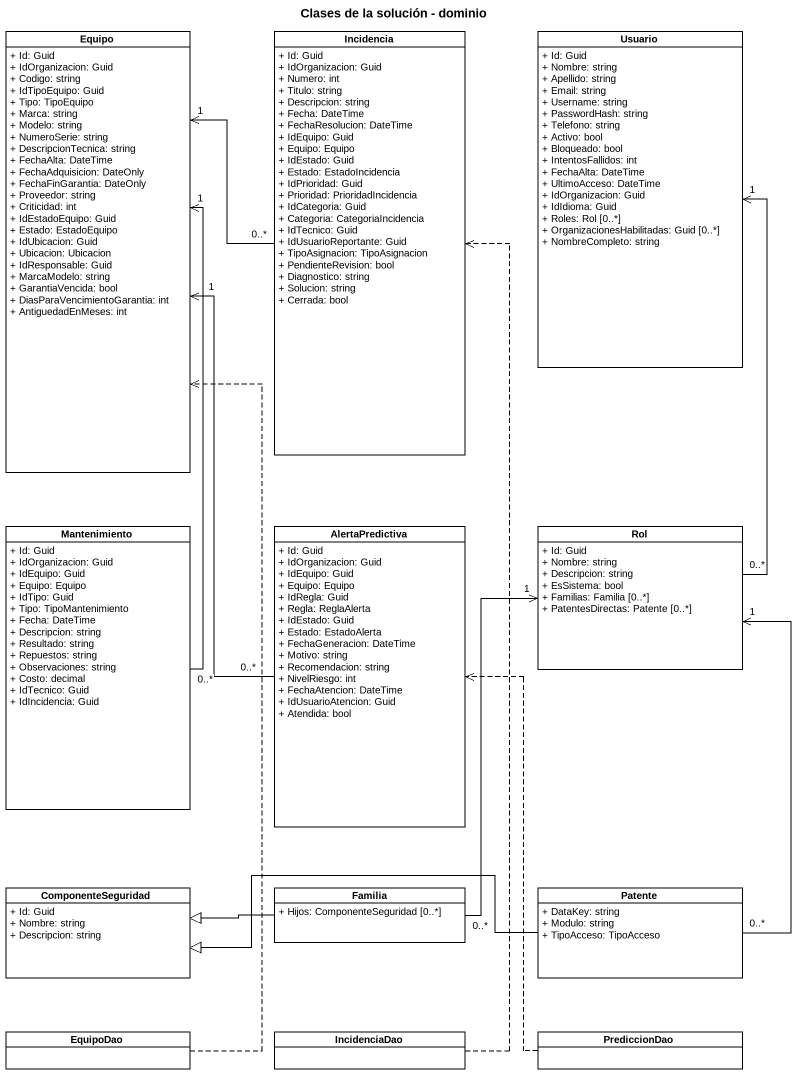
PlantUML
@startuml
title Clases de la solución - dominio
hide circle
hide empty members
skinparam classAttributeIconSize 0
class Equipo {
  + Id: Guid
  + IdOrganizacion: Guid
  + Codigo: string
  + IdTipoEquipo: Guid
  + Tipo: TipoEquipo
  + Marca: string
  + Modelo: string
  + NumeroSerie: string
  + DescripcionTecnica: string
  + FechaAlta: DateTime
  + FechaAdquisicion: DateOnly
  + FechaFinGarantia: DateOnly
  + Proveedor: string
  + Criticidad: int
  + IdEstadoEquipo: Guid
  + Estado: EstadoEquipo
  + IdUbicacion: Guid
  + Ubicacion: Ubicacion
  + IdResponsable: Guid
  + MarcaModelo: string
  + GarantiaVencida: bool
  + DiasParaVencimientoGarantia: int
  + AntiguedadEnMeses: int
}
class Incidencia {
  + Id: Guid
  + IdOrganizacion: Guid
  + Numero: int
  + Titulo: string
  + Descripcion: string
  + Fecha: DateTime
  + FechaResolucion: DateTime
  + IdEquipo: Guid
  + Equipo: Equipo
  + IdEstado: Guid
  + Estado: EstadoIncidencia
  + IdPrioridad: Guid
  + Prioridad: PrioridadIncidencia
  + IdCategoria: Guid
  + Categoria: CategoriaIncidencia
  + IdTecnico: Guid
  + IdUsuarioReportante: Guid
  + TipoAsignacion: TipoAsignacion
  + PendienteRevision: bool
  + Diagnostico: string
  + Solucion: string
  + Cerrada: bool
}
class Usuario {
  + Id: Guid
  + Nombre: string
  + Apellido: string
  + Email: string
  + Username: string
  + PasswordHash: string
  + Telefono: string
  + Activo: bool
  + Bloqueado: bool
  + IntentosFallidos: int
  + FechaAlta: DateTime
  + UltimoAcceso: DateTime
  + IdOrganizacion: Guid
  + IdIdioma: Guid
  + Roles: Rol [0..*]
  + OrganizacionesHabilitadas: Guid [0..*]
  + NombreCompleto: string
}
class Mantenimiento {
  + Id: Guid
  + IdOrganizacion: Guid
  + IdEquipo: Guid
  + Equipo: Equipo
  + IdTipo: Guid
  + Tipo: TipoMantenimiento
  + Fecha: DateTime
  + Descripcion: string
  + Resultado: string
  + Repuestos: string
  + Observaciones: string
  + Costo: decimal
  + IdTecnico: Guid
  + IdIncidencia: Guid
}
class AlertaPredictiva {
  + Id: Guid
  + IdOrganizacion: Guid
  + IdEquipo: Guid
  + Equipo: Equipo
  + IdRegla: Guid
  + Regla: ReglaAlerta
  + IdEstado: Guid
  + Estado: EstadoAlerta
  + FechaGeneracion: DateTime
  + Motivo: string
  + Recomendacion: string
  + NivelRiesgo: int
  + FechaAtencion: DateTime
  + IdUsuarioAtencion: Guid
  + Atendida: bool
}
class Rol {
  + Id: Guid
  + Nombre: string
  + Descripcion: string
  + EsSistema: bool
  + Familias: Familia [0..*]
  + PatentesDirectas: Patente [0..*]
}
class ComponenteSeguridad {
  + Id: Guid
  + Nombre: string
  + Descripcion: string
}
class Familia {
  + Hijos: ComponenteSeguridad [0..*]
}
class Patente {
  + DataKey: string
  + Modulo: string
  + TipoAcceso: TipoAcceso
}
class EquipoDao
class IncidenciaDao
class PrediccionDao
Incidencia "0..*" -left-> "1" Equipo
Mantenimiento "0..*" -up-> "1" Equipo
AlertaPredictiva "0..*" -up-> "1" Equipo
Rol "0..*" -up-> "1" Usuario
Familia "0..*" -up-> "1" Rol
Familia -left-|> ComponenteSeguridad
Patente "0..*" -up-> "1" Rol
Patente -left-|> ComponenteSeguridad
EquipoDao .up.> Equipo
IncidenciaDao .up.> Incidencia
PrediccionDao .up.> AlertaPredictiva
@enduml
